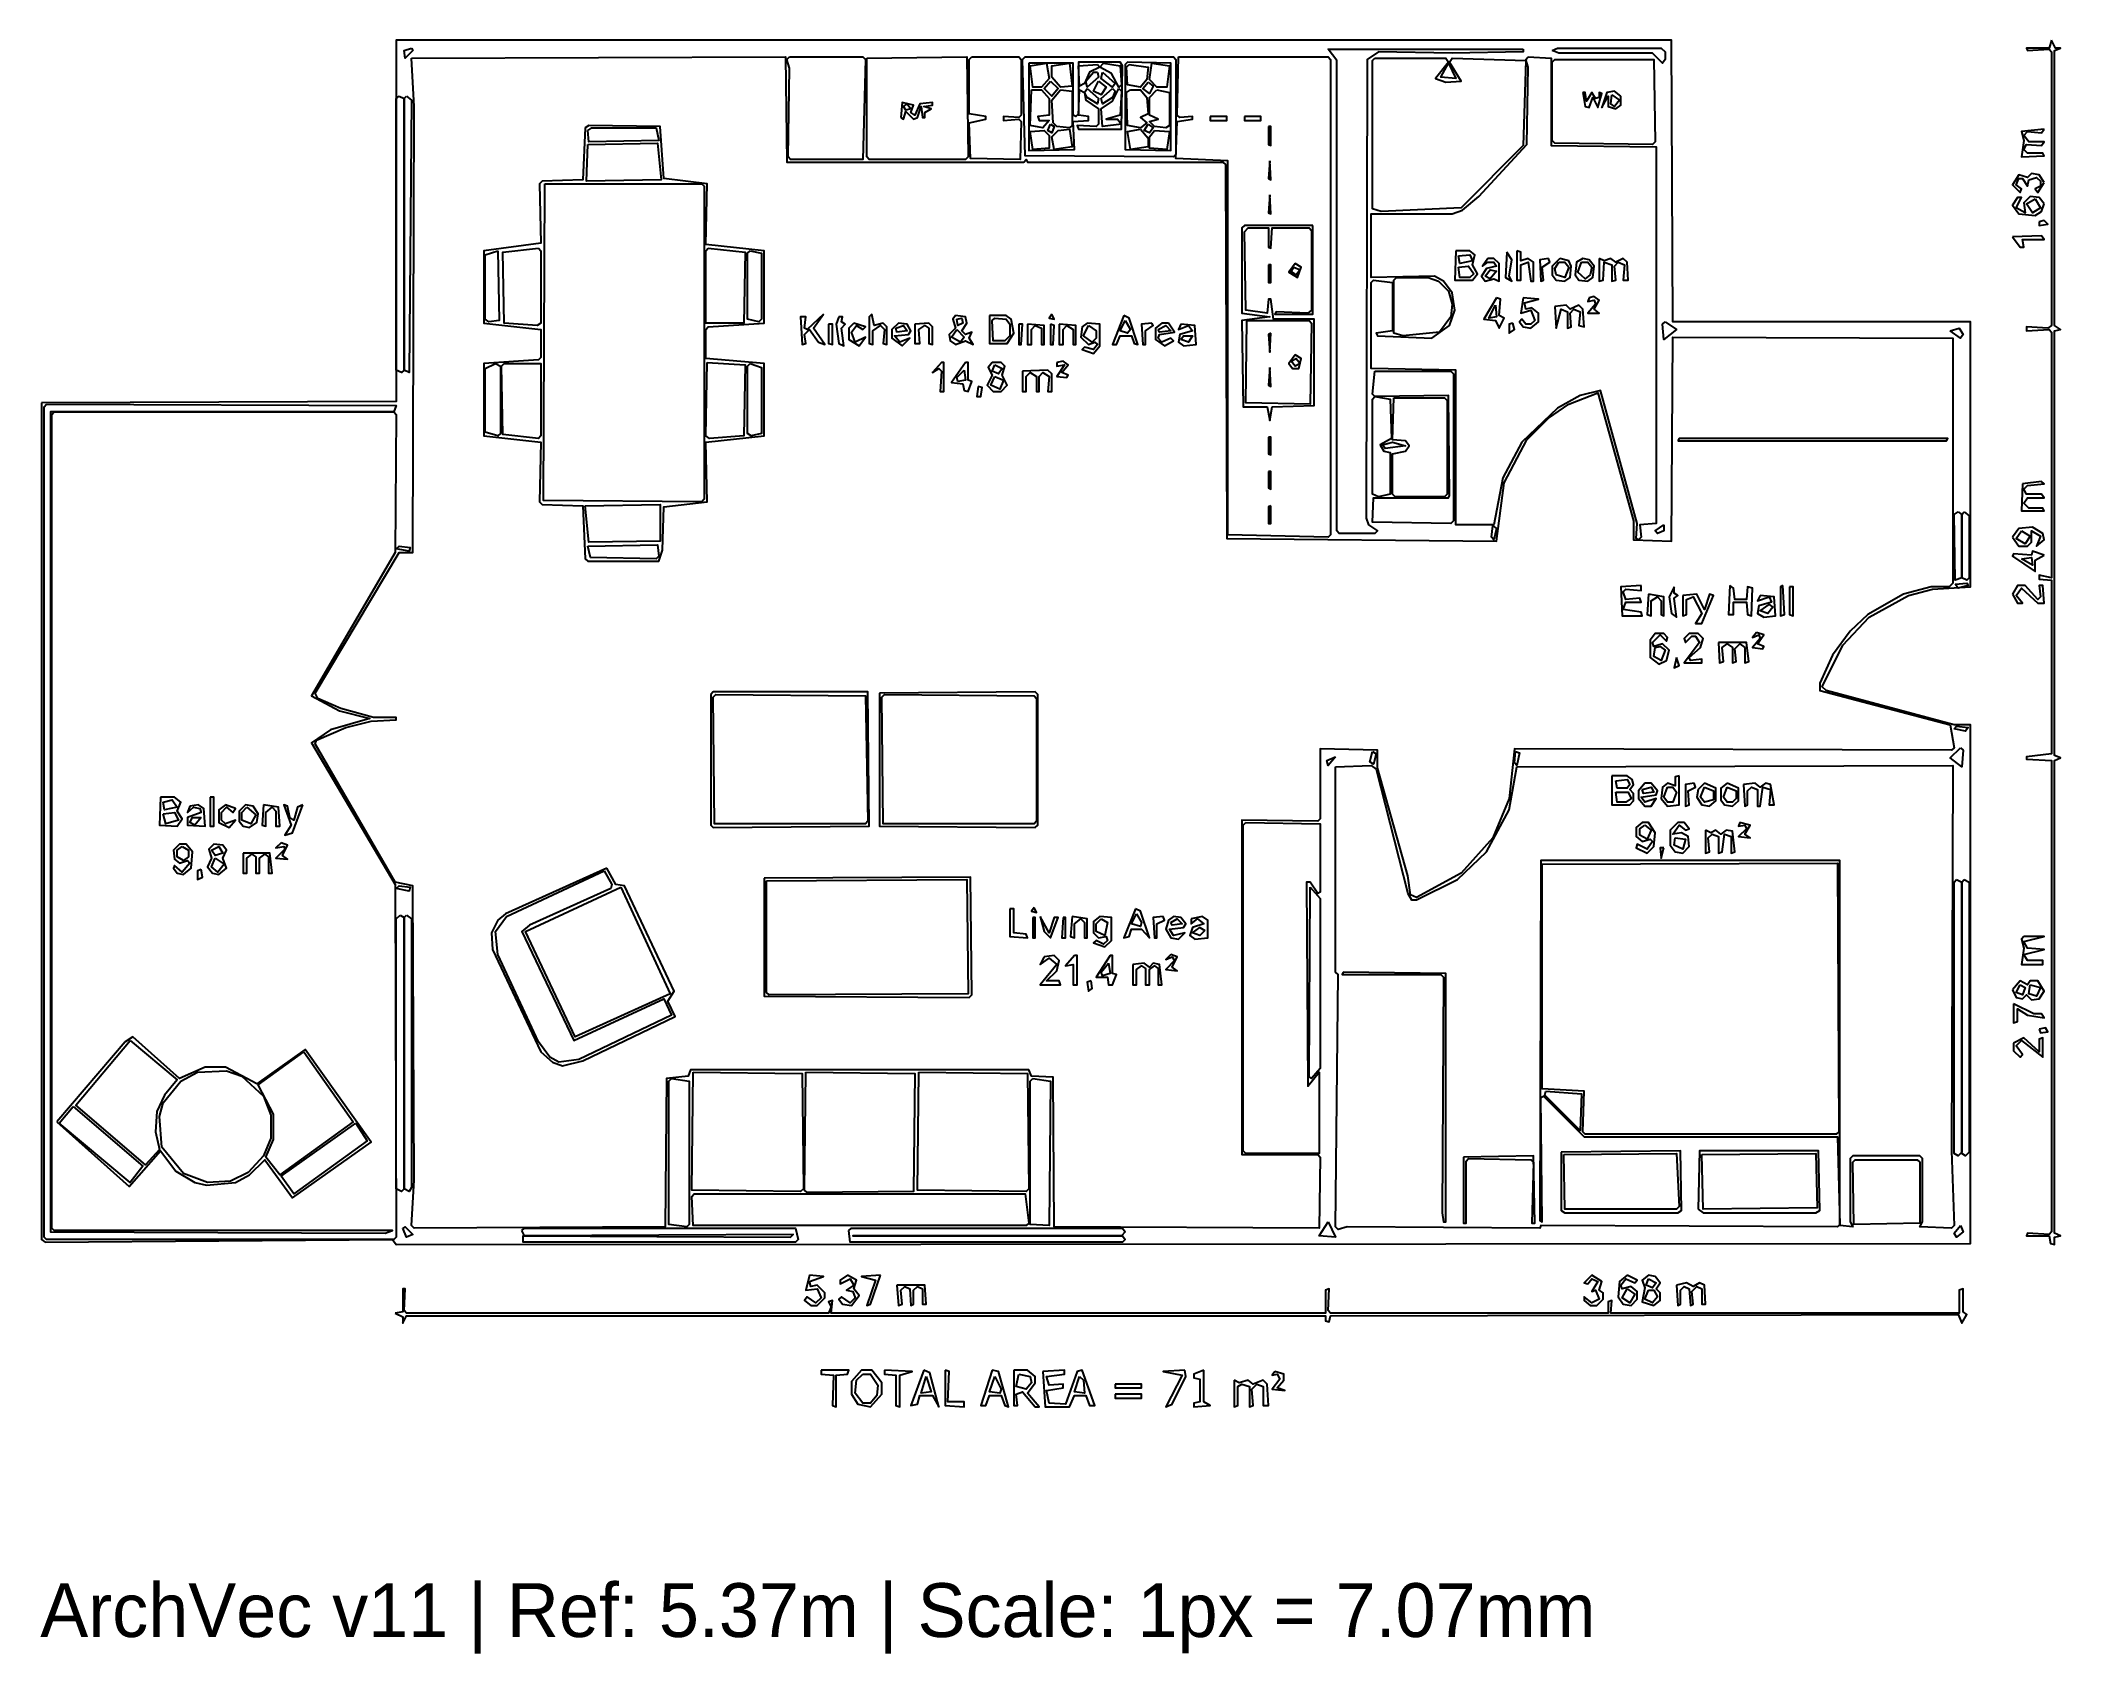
# Model space of a CAD drawing. Header units: metres. Extents: x 0 to 11.3, y -1.1 to 7.9.
import ezdxf

# ---------------------------------------------------------------- set-up
doc = ezdxf.new("R2010")
doc.units = ezdxf.units.M
doc.layers.add('A-ANNO', color=6, linetype='Continuous')
doc.layers.add('A-WALL', color=7, linetype='Continuous')

msp = doc.modelspace()

# ---------------------------------------------------------------- linework, layer by layer
at = {"layer": 'A-WALL'}
for points in [[(0.007, 5.879), (0.007, 1.215), (0.028, 1.201), (1.964, 1.215), (1.985, 1.187), (10.761, 1.194), (10.761, 4.084), (10.669, 4.084), (9.956, 4.275), (9.934, 4.296), (10.048, 4.529), (10.196, 4.685), (10.415, 4.805), (10.549, 4.84), (10.761, 4.854), (10.761, 6.331), (9.101, 6.331), (9.094, 7.9), (1.985, 7.9), (1.985, 5.886)], [(11.213, 7.9), (11.199, 7.857), (11.072, 7.857), (11.079, 7.843), (11.199, 7.85), (11.213, 7.836), (11.213, 6.31), (11.192, 6.296), (11.072, 6.303), (11.072, 6.281), (11.199, 6.289), (11.213, 6.274), (11.213, 4.904), (11.143, 4.918), (11.143, 4.897), (11.213, 4.89), (11.213, 3.922), (11.072, 3.907), (11.072, 3.893), (11.213, 3.886), (11.213, 1.258), (11.199, 1.244), (11.079, 1.251), (11.072, 1.237), (11.199, 1.237), (11.206, 1.194), (11.228, 1.187), (11.228, 1.229), (11.263, 1.237), (11.228, 1.251), (11.228, 3.886), (11.263, 3.9), (11.228, 3.914), (11.228, 6.281), (11.263, 6.289), (11.228, 6.31), (11.228, 7.843), (11.263, 7.857), (11.235, 7.857)], [(2.07, 7.801), (4.155, 7.808), (4.162, 7.221), (5.483, 7.221), (5.497, 7.235), (5.504, 7.221), (6.592, 7.221), (6.607, 7.207), (6.614, 5.123), (8.119, 5.109), (8.161, 5.434), (8.288, 5.674), (8.408, 5.794), (8.521, 5.872), (8.684, 5.935), (8.882, 5.222), (8.882, 5.116), (9.094, 5.109), (9.101, 6.246), (10.662, 6.239), (10.662, 4.875), (10.641, 4.854), (10.542, 4.854), (10.387, 4.812), (10.189, 4.699), (10.09, 4.607), (9.991, 4.473), (9.92, 4.317), (9.92, 4.275), (10.648, 4.084), (10.669, 3.957), (10.655, 3.943), (8.218, 3.95), (8.189, 3.674), (8.097, 3.455), (7.921, 3.257), (7.673, 3.123), (7.638, 3.137), (7.624, 3.243), (7.454, 3.844), (7.454, 3.943), (7.136, 3.95), (7.136, 3.561), (7.122, 3.547), (6.698, 3.554), (6.698, 1.689), (7.122, 1.689), (7.136, 1.675), (7.129, 1.279), (5.653, 1.286), (5.646, 2.12), (5.525, 2.127), (5.511, 2.162), (3.625, 2.162), (3.611, 2.127), (3.491, 2.113), (3.483, 1.286), (2.084, 1.279), (2.07, 1.293), (2.084, 1.547), (2.077, 3.187), (1.978, 3.208), (1.533, 3.978), (1.54, 3.999), (1.703, 4.07), (1.844, 4.105), (1.985, 4.112), (1.985, 4.126), (1.858, 4.126), (1.675, 4.176), (1.547, 4.232), (1.533, 4.261), (2, 5.045), (2.077, 5.045), (2.084, 7.532)], [(2.07, 7.857), (2.077, 7.843), (2.035, 7.801), (2.028, 7.843)], [(4.176, 7.808), (4.586, 7.808), (4.6, 7.794), (4.586, 7.235), (4.183, 7.235), (4.169, 7.25), (4.176, 7.744), (4.162, 7.794)], [(4.607, 7.801), (5.165, 7.808), (5.172, 7.25), (5.158, 7.235), (4.621, 7.235), (4.607, 7.25)], [(5.193, 7.808), (5.455, 7.808), (5.469, 7.794), (5.469, 7.483), (5.455, 7.469), (5.37, 7.476), (5.37, 7.454), (5.455, 7.461), (5.469, 7.447), (5.462, 7.235), (5.186, 7.242), (5.179, 7.44), (5.271, 7.461), (5.271, 7.476), (5.179, 7.49), (5.179, 7.794)], [(5.476, 7.794), (5.49, 7.808), (6.317, 7.808), (6.331, 7.794), (6.331, 7.264), (6.317, 7.25), (5.49, 7.257)], [(5.511, 7.772), (5.511, 7.285), (5.766, 7.292), (5.759, 7.447), (5.843, 7.454), (5.843, 7.476), (5.787, 7.483), (5.794, 7.624), (5.822, 7.61), (5.829, 7.567), (5.9, 7.518), (5.9, 7.433), (5.886, 7.419), (5.78, 7.426), (5.787, 7.405), (6.027, 7.405), (6.034, 7.758), (6.02, 7.779), (5.787, 7.779), (5.787, 7.49), (5.773, 7.476), (5.759, 7.483), (5.759, 7.772)], [(5.61, 7.772), (5.624, 7.688), (5.582, 7.638), (5.533, 7.638), (5.518, 7.758)], [(5.737, 7.772), (5.752, 7.645), (5.688, 7.638), (5.639, 7.695), (5.639, 7.758)], [(5.928, 7.772), (6.02, 7.758), (6.027, 7.652), (6.013, 7.638), (5.971, 7.716), (5.907, 7.751)], [(6.062, 7.779), (6.048, 7.765), (6.048, 7.292), (6.303, 7.285), (6.303, 7.772)], [(6.197, 7.772), (6.296, 7.758), (6.281, 7.638), (6.225, 7.638), (6.183, 7.681)], [(6.345, 7.808), (7.179, 7.808), (7.193, 7.794), (7.193, 5.144), (7.179, 5.13), (6.621, 5.144), (6.621, 7.228), (6.331, 7.242), (6.338, 7.447), (6.423, 7.461), (6.423, 7.476), (6.352, 7.469), (6.338, 7.483)], [(8.267, 7.85), (8.267, 7.836), (7.871, 7.829), (7.461, 7.836), (7.398, 7.794), (7.391, 5.236), (7.405, 5.2), (7.454, 5.165), (7.44, 5.151), (7.242, 5.151), (7.228, 5.165), (7.228, 7.787), (7.179, 7.85)], [(8.295, 7.808), (8.422, 7.801), (8.422, 7.313), (9.009, 7.306), (9.009, 5.207), (8.917, 5.2), (8.924, 5.13), (8.91, 5.116), (8.896, 5.123), (8.903, 5.207), (8.698, 5.949), (8.585, 5.921), (8.458, 5.85), (8.26, 5.66), (8.154, 5.462), (8.104, 5.2), (7.892, 5.2), (7.892, 6.062), (7.419, 6.07), (7.419, 6.55), (7.433, 6.564), (7.539, 6.55), (7.539, 6.281), (7.447, 6.267), (7.454, 6.253), (7.758, 6.239), (7.857, 6.31), (7.885, 6.395), (7.871, 6.493), (7.822, 6.557), (7.772, 6.585), (7.419, 6.578), (7.419, 6.932), (7.871, 6.932), (7.928, 6.953), (8.02, 7.03), (8.288, 7.32), (8.295, 7.751), (8.281, 7.794)], [(7.44, 7.801), (7.836, 7.801), (7.85, 7.779), (7.779, 7.688), (7.836, 7.666), (7.921, 7.673), (7.857, 7.779), (7.871, 7.801), (8.281, 7.787), (8.267, 7.313), (7.921, 6.967), (7.476, 6.946), (7.426, 6.96), (7.426, 7.787)], [(7.85, 7.772), (7.892, 7.688), (7.808, 7.695)], [(8.429, 7.843), (8.458, 7.857), (9.037, 7.857), (9.058, 7.836), (9.058, 7.794), (9.044, 7.772), (8.988, 7.829), (8.465, 7.829)], [(8.429, 7.779), (8.444, 7.794), (8.995, 7.794), (9.002, 7.334), (8.988, 7.32), (8.444, 7.327), (8.429, 7.341)], [(5.631, 7.673), (5.674, 7.631), (5.639, 7.589), (5.596, 7.631)], [(5.893, 7.765), (5.907, 7.751), (5.85, 7.723), (5.822, 7.659), (5.794, 7.645), (5.787, 7.758)], [(5.893, 7.723), (5.9, 7.695), (5.836, 7.638), (5.829, 7.673), (5.872, 7.723)], [(5.9, 7.673), (5.942, 7.638), (5.914, 7.596), (5.872, 7.617)], [(5.921, 7.723), (5.992, 7.659), (5.978, 7.638), (5.914, 7.688)], [(6.07, 7.765), (6.176, 7.751), (6.168, 7.681), (6.133, 7.638), (6.062, 7.652), (6.055, 7.751)], [(6.176, 7.666), (6.204, 7.645), (6.183, 7.603), (6.147, 7.631)], [(2, 7.589), (2.028, 7.575), (2.028, 6.062), (2.014, 6.048), (1.985, 6.062), (1.985, 7.575)], [(2.042, 7.589), (2.07, 7.567), (2.056, 6.048), (2.028, 6.062), (2.028, 7.575)], [(4.798, 7.469), (4.812, 7.461), (4.826, 7.504), (4.868, 7.461), (4.89, 7.469), (4.911, 7.532), (4.918, 7.469), (4.932, 7.469), (4.932, 7.497), (4.967, 7.518), (4.925, 7.532), (4.974, 7.539), (4.974, 7.553), (4.904, 7.546), (4.875, 7.483), (4.854, 7.497), (4.868, 7.539), (4.805, 7.553)], [(4.812, 7.532), (4.833, 7.546), (4.854, 7.518), (4.826, 7.511)], [(5.525, 7.624), (5.582, 7.624), (5.624, 7.575), (5.624, 7.483), (5.561, 7.476), (5.568, 7.454), (5.624, 7.454), (5.589, 7.412), (5.518, 7.426)], [(5.688, 7.624), (5.752, 7.617), (5.752, 7.426), (5.737, 7.412), (5.667, 7.419), (5.646, 7.44), (5.639, 7.567)], [(5.836, 7.631), (5.9, 7.575), (5.893, 7.546), (5.836, 7.582), (5.822, 7.61)], [(6.013, 7.631), (6.027, 7.617), (6.02, 7.483), (5.942, 7.461), (6.006, 7.461), (6.027, 7.433), (5.921, 7.419), (5.914, 7.518), (5.978, 7.56)], [(5.978, 7.631), (5.992, 7.617), (5.978, 7.582), (5.921, 7.546), (5.914, 7.575)], [(6.077, 7.624), (6.133, 7.624), (6.168, 7.582), (6.176, 7.49), (6.133, 7.469), (6.168, 7.44), (6.133, 7.412), (6.062, 7.426), (6.055, 7.61)], [(6.225, 7.624), (6.296, 7.61), (6.296, 7.426), (6.274, 7.412), (6.211, 7.419), (6.183, 7.447), (6.232, 7.461), (6.183, 7.483), (6.183, 7.582)], [(8.599, 7.61), (8.613, 7.532), (8.634, 7.525), (8.656, 7.582), (8.684, 7.525), (8.705, 7.603), (8.691, 7.61), (8.691, 7.582), (8.67, 7.575), (8.649, 7.61), (8.62, 7.56), (8.613, 7.61)], [(8.811, 7.589), (8.776, 7.617), (8.733, 7.61), (8.705, 7.525), (8.74, 7.589), (8.74, 7.532), (8.783, 7.518), (8.811, 7.539)], [(8.762, 7.596), (8.804, 7.567), (8.776, 7.532), (8.755, 7.546)], [(5.631, 7.433), (5.653, 7.419), (5.639, 7.384), (5.617, 7.398)], [(6.176, 7.433), (6.204, 7.412), (6.183, 7.384), (6.154, 7.398)], [(6.522, 7.476), (6.522, 7.454), (6.614, 7.454), (6.614, 7.476)], [(6.713, 7.476), (6.713, 7.454), (6.804, 7.454), (6.804, 7.476)], [(3.059, 7.426), (3.038, 7.412), (3.024, 7.122), (2.798, 7.115), (2.784, 7.101), (2.791, 6.769), (2.473, 6.727), (2.473, 6.324), (2.791, 6.289), (2.791, 6.133), (2.777, 6.119), (2.473, 6.098), (2.473, 5.695), (2.791, 5.66), (2.784, 5.328), (2.798, 5.313), (3.024, 5.306), (3.038, 5.01), (3.052, 4.996), (3.448, 4.996), (3.469, 5.059), (3.476, 5.299), (3.717, 5.328), (3.71, 5.66), (4.035, 5.695), (4.035, 6.098), (3.71, 6.126), (3.71, 6.289), (3.724, 6.303), (4.035, 6.324), (4.035, 6.727), (3.71, 6.762), (3.717, 7.101), (3.476, 7.129), (3.455, 7.419)], [(3.052, 7.32), (3.441, 7.327), (3.462, 7.122), (3.045, 7.115)], [(3.052, 7.398), (3.074, 7.412), (3.434, 7.412), (3.448, 7.341), (3.059, 7.334)], [(5.518, 7.391), (5.596, 7.398), (5.624, 7.37), (5.624, 7.299), (5.533, 7.292)], [(5.737, 7.405), (5.752, 7.306), (5.653, 7.292), (5.639, 7.363), (5.674, 7.398)], [(6.133, 7.405), (6.176, 7.355), (6.176, 7.306), (6.077, 7.292), (6.062, 7.391)], [(6.211, 7.398), (6.296, 7.391), (6.281, 7.292), (6.183, 7.299), (6.183, 7.363)], [(6.847, 7.419), (6.847, 7.32), (6.861, 7.313), (6.861, 7.419)], [(11.171, 7.405), (11.044, 7.391), (11.058, 7.341), (11.044, 7.25), (11.171, 7.257), (11.164, 7.271), (11.079, 7.271), (11.058, 7.292), (11.072, 7.32), (11.157, 7.313), (11.171, 7.334), (11.086, 7.334), (11.058, 7.37), (11.079, 7.391), (11.157, 7.384)], [(6.854, 7.228), (6.847, 7.129), (6.861, 7.122)], [(2.812, 7.101), (3.688, 7.101), (3.702, 7.087), (3.702, 5.342), (3.688, 5.328), (2.805, 5.335)], [(11.171, 7.108), (11.143, 7.151), (11.1, 7.158), (11.079, 7.136), (11.03, 7.151), (10.994, 7.094), (11.037, 7.052), (11.044, 7.073), (11.016, 7.094), (11.03, 7.129), (11.051, 7.129), (11.079, 7.087), (11.086, 7.122), (11.129, 7.136), (11.15, 7.115), (11.15, 7.087), (11.122, 7.073), (11.136, 7.052)], [(6.854, 7.038), (6.847, 6.939), (6.861, 6.932)], [(11.171, 6.988), (11.143, 7.023), (11.093, 7.03), (11.058, 6.995), (11.065, 6.939), (11.016, 6.967), (11.044, 7.023), (11.023, 7.023), (10.994, 6.981), (11.03, 6.932), (11.122, 6.924), (11.157, 6.946)], [(11.122, 7.016), (11.15, 6.967), (11.107, 6.939), (11.072, 6.988)], [(11.143, 6.889), (11.143, 6.868), (11.192, 6.875), (11.171, 6.896)], [(7.094, 6.868), (6.713, 6.868), (6.698, 6.854), (6.698, 6.38), (6.854, 6.359), (6.698, 6.338), (6.705, 5.858), (6.84, 5.858), (6.854, 5.78), (6.868, 5.858), (7.101, 5.865), (7.101, 6.345), (6.875, 6.345), (6.861, 6.458), (6.847, 6.458), (6.84, 6.38), (6.72, 6.395), (6.713, 6.833), (6.734, 6.854), (6.847, 6.854), (6.847, 6.748), (6.861, 6.741), (6.868, 6.854), (7.073, 6.854), (7.087, 6.84), (7.087, 6.395), (7.066, 6.38), (6.889, 6.387), (6.882, 6.373), (7.094, 6.373)], [(10.994, 6.804), (11.037, 6.748), (11.058, 6.748), (11.051, 6.79), (11.171, 6.79), (11.157, 6.811)], [(2.551, 6.727), (2.558, 6.338), (2.501, 6.331), (2.48, 6.345), (2.48, 6.705)], [(2.777, 6.741), (2.791, 6.727), (2.791, 6.324), (2.77, 6.31), (2.586, 6.324), (2.579, 6.72)], [(3.724, 6.741), (3.929, 6.72), (3.922, 6.324), (3.71, 6.324), (3.71, 6.727)], [(3.957, 6.727), (4.02, 6.713), (4.02, 6.345), (4.006, 6.331), (3.943, 6.345), (3.943, 6.713)], [(6.847, 6.649), (6.847, 6.55), (6.861, 6.55), (6.861, 6.649)], [(6.995, 6.656), (6.96, 6.607), (7.009, 6.578), (7.03, 6.635)], [(7.892, 6.727), (7.885, 6.564), (7.984, 6.564), (8.013, 6.599), (7.984, 6.649), (7.998, 6.705), (7.97, 6.727)], [(7.907, 6.698), (7.97, 6.705), (7.984, 6.67), (7.914, 6.656)], [(8.069, 6.684), (8.041, 6.642), (8.069, 6.663), (8.104, 6.663), (8.119, 6.642), (8.062, 6.628), (8.034, 6.585), (8.055, 6.557), (8.104, 6.571), (8.133, 6.557), (8.133, 6.656), (8.104, 6.684)], [(8.175, 6.72), (8.168, 6.578), (8.203, 6.557), (8.189, 6.585), (8.203, 6.677)], [(8.232, 6.727), (8.232, 6.564), (8.253, 6.564), (8.253, 6.649), (8.295, 6.663), (8.309, 6.557), (8.324, 6.557), (8.324, 6.663), (8.295, 6.684), (8.253, 6.67), (8.253, 6.72)], [(8.408, 6.684), (8.359, 6.677), (8.366, 6.557), (8.38, 6.564), (8.373, 6.635), (8.415, 6.663)], [(8.472, 6.684), (8.429, 6.642), (8.429, 6.592), (8.451, 6.564), (8.5, 6.557), (8.528, 6.578), (8.535, 6.642), (8.521, 6.67)], [(8.465, 6.663), (8.5, 6.663), (8.521, 6.635), (8.5, 6.578), (8.451, 6.592), (8.444, 6.628)], [(8.599, 6.684), (8.564, 6.663), (8.557, 6.592), (8.578, 6.564), (8.627, 6.557), (8.656, 6.578), (8.663, 6.642), (8.634, 6.677)], [(8.592, 6.663), (8.627, 6.663), (8.649, 6.635), (8.641, 6.592), (8.613, 6.571), (8.571, 6.607)], [(8.691, 6.684), (8.691, 6.557), (8.712, 6.564), (8.719, 6.663), (8.762, 6.649), (8.762, 6.557), (8.783, 6.564), (8.776, 6.642), (8.797, 6.663), (8.832, 6.649), (8.825, 6.564), (8.853, 6.564), (8.846, 6.663), (8.825, 6.684), (8.783, 6.663), (8.755, 6.684), (8.719, 6.67)], [(6.988, 6.635), (7.023, 6.621), (7.002, 6.592), (6.974, 6.614)], [(7.56, 6.578), (7.737, 6.578), (7.794, 6.557), (7.85, 6.501), (7.871, 6.43), (7.864, 6.359), (7.801, 6.274), (7.596, 6.253), (7.546, 6.267), (7.546, 6.564)], [(7.907, 6.635), (7.963, 6.642), (7.991, 6.599), (7.97, 6.578), (7.914, 6.578)], [(8.055, 6.585), (8.083, 6.621), (8.119, 6.614), (8.083, 6.571)], [(8.119, 6.465), (8.048, 6.345), (8.112, 6.338), (8.133, 6.296), (8.161, 6.352), (8.133, 6.366), (8.14, 6.458)], [(8.112, 6.423), (8.119, 6.359), (8.076, 6.352)], [(8.267, 6.465), (8.253, 6.38), (8.309, 6.395), (8.331, 6.338), (8.309, 6.317), (8.281, 6.317), (8.26, 6.345), (8.246, 6.331), (8.267, 6.303), (8.309, 6.296), (8.352, 6.331), (8.352, 6.38), (8.316, 6.409), (8.281, 6.402), (8.274, 6.437), (8.352, 6.458)], [(8.444, 6.416), (8.451, 6.296), (8.479, 6.402), (8.514, 6.387), (8.514, 6.296), (8.535, 6.303), (8.528, 6.38), (8.55, 6.402), (8.585, 6.387), (8.578, 6.31), (8.606, 6.303), (8.599, 6.402), (8.578, 6.423), (8.528, 6.402), (8.507, 6.423)], [(8.634, 6.465), (8.627, 6.444), (8.663, 6.451), (8.67, 6.43), (8.627, 6.38), (8.691, 6.38), (8.663, 6.402), (8.691, 6.451), (8.663, 6.472)], [(4.367, 6.373), (4.275, 6.289), (4.261, 6.296), (4.268, 6.359), (4.239, 6.359), (4.247, 6.204), (4.268, 6.211), (4.261, 6.26), (4.289, 6.289), (4.338, 6.218), (4.374, 6.204), (4.31, 6.296)], [(4.395, 6.317), (4.395, 6.211), (4.416, 6.204), (4.416, 6.317)], [(4.451, 6.359), (4.437, 6.317), (4.451, 6.211), (4.48, 6.197), (4.466, 6.296), (4.487, 6.317), (4.466, 6.331), (4.473, 6.359)], [(4.536, 6.324), (4.508, 6.296), (4.508, 6.232), (4.565, 6.197), (4.6, 6.246), (4.543, 6.218), (4.522, 6.274), (4.55, 6.31), (4.586, 6.289), (4.6, 6.303)], [(4.635, 6.373), (4.621, 6.359), (4.621, 6.211), (4.642, 6.204), (4.642, 6.281), (4.685, 6.31), (4.706, 6.289), (4.699, 6.211), (4.72, 6.204), (4.72, 6.303), (4.699, 6.324), (4.649, 6.31)], [(4.784, 6.324), (4.748, 6.289), (4.748, 6.239), (4.805, 6.197), (4.847, 6.239), (4.791, 6.218), (4.762, 6.253), (4.84, 6.26), (4.854, 6.281), (4.833, 6.317)], [(4.769, 6.296), (4.812, 6.31), (4.833, 6.281), (4.776, 6.274)], [(4.875, 6.317), (4.875, 6.211), (4.904, 6.211), (4.897, 6.289), (4.932, 6.31), (4.953, 6.296), (4.953, 6.211), (4.974, 6.204), (4.974, 6.303), (4.953, 6.324)], [(5.102, 6.366), (5.087, 6.345), (5.102, 6.296), (5.066, 6.26), (5.073, 6.225), (5.102, 6.204), (5.158, 6.225), (5.2, 6.204), (5.179, 6.239), (5.193, 6.274), (5.158, 6.26), (5.137, 6.281), (5.165, 6.324), (5.158, 6.359)], [(5.109, 6.345), (5.137, 6.352), (5.144, 6.324), (5.116, 6.31)], [(5.292, 6.366), (5.292, 6.211), (5.391, 6.211), (5.427, 6.267), (5.412, 6.345), (5.384, 6.366)], [(5.321, 6.352), (5.384, 6.345), (5.405, 6.317), (5.405, 6.253), (5.377, 6.225), (5.313, 6.225), (5.306, 6.338)], [(5.455, 6.317), (5.455, 6.204), (5.469, 6.204), (5.476, 6.317)], [(5.504, 6.317), (5.504, 6.204), (5.525, 6.204), (5.525, 6.289), (5.547, 6.31), (5.582, 6.296), (5.582, 6.204), (5.596, 6.204), (5.596, 6.31)], [(5.639, 6.373), (5.624, 6.352), (5.653, 6.345)], [(5.631, 6.317), (5.631, 6.204), (5.646, 6.204), (5.653, 6.31)], [(5.681, 6.317), (5.681, 6.204), (5.702, 6.204), (5.702, 6.289), (5.723, 6.31), (5.759, 6.289), (5.759, 6.204), (5.773, 6.204), (5.773, 6.31)], [(5.836, 6.324), (5.808, 6.303), (5.801, 6.246), (5.843, 6.204), (5.879, 6.218), (5.893, 6.204), (5.872, 6.176), (5.822, 6.19), (5.808, 6.176), (5.872, 6.154), (5.907, 6.197), (5.907, 6.317)], [(5.843, 6.31), (5.886, 6.281), (5.886, 6.239), (5.865, 6.218), (5.815, 6.253)], [(6.041, 6.366), (5.978, 6.204), (5.999, 6.204), (6.02, 6.253), (6.084, 6.253), (6.098, 6.211), (6.119, 6.204), (6.07, 6.352)], [(6.048, 6.338), (6.077, 6.289), (6.062, 6.267), (6.02, 6.281)], [(6.197, 6.324), (6.14, 6.317), (6.147, 6.204), (6.161, 6.204), (6.161, 6.281), (6.204, 6.31)], [(6.289, 6.324), (6.253, 6.324), (6.218, 6.296), (6.218, 6.232), (6.267, 6.197), (6.317, 6.225), (6.303, 6.239), (6.253, 6.218), (6.232, 6.239), (6.239, 6.26), (6.324, 6.274)], [(6.232, 6.289), (6.274, 6.31), (6.303, 6.281), (6.239, 6.274)], [(6.359, 6.317), (6.345, 6.289), (6.402, 6.31), (6.423, 6.281), (6.352, 6.26), (6.345, 6.218), (6.373, 6.197), (6.444, 6.204), (6.437, 6.31)], [(6.727, 6.338), (7.073, 6.338), (7.087, 6.324), (7.08, 5.872), (6.72, 5.879)], [(8.21, 6.324), (8.189, 6.317), (8.189, 6.267), (8.218, 6.289)], [(9.058, 6.331), (9.122, 6.289), (9.051, 6.232), (9.044, 6.317)], [(5.109, 6.289), (5.151, 6.246), (5.13, 6.218), (5.08, 6.246)], [(6.359, 6.232), (6.373, 6.253), (6.423, 6.253), (6.402, 6.218)], [(6.861, 6.267), (6.847, 6.26), (6.854, 6.161)], [(10.648, 6.281), (10.698, 6.296), (10.719, 6.26), (10.705, 6.239)], [(2.537, 6.098), (2.565, 6.084), (2.565, 5.709), (2.551, 5.695), (2.48, 5.716), (2.48, 6.07)], [(2.586, 6.098), (2.791, 6.098), (2.791, 5.695), (2.777, 5.681), (2.579, 5.702), (2.572, 6.084)], [(3.717, 6.105), (3.929, 6.091), (3.922, 5.695), (3.731, 5.681), (3.71, 5.695)], [(3.957, 6.098), (4.02, 6.077), (4.02, 5.709), (3.964, 5.695), (3.943, 5.709), (3.943, 6.084)], [(5.024, 6.105), (4.974, 6.048), (5.01, 6.07), (5.024, 6.055), (5.017, 5.942), (5.038, 5.942), (5.038, 6.105)], [(5.158, 6.105), (5.08, 5.992), (5.144, 5.985), (5.151, 5.949), (5.172, 5.942), (5.193, 5.999), (5.172, 6.006), (5.172, 6.105)], [(5.306, 6.105), (5.285, 6.077), (5.306, 6.034), (5.278, 5.978), (5.313, 5.942), (5.356, 5.942), (5.391, 5.978), (5.363, 6.034), (5.377, 6.084), (5.356, 6.105)], [(5.321, 6.091), (5.363, 6.07), (5.342, 6.041), (5.306, 6.055)], [(5.667, 6.105), (5.667, 6.084), (5.709, 6.091), (5.667, 6.027), (5.723, 6.02), (5.73, 6.034), (5.695, 6.048), (5.73, 6.091), (5.702, 6.112)], [(6.995, 6.147), (6.96, 6.098), (6.981, 6.07), (7.016, 6.07), (7.03, 6.126)], [(6.974, 6.112), (7.002, 6.126), (7.023, 6.098), (6.995, 6.084)], [(5.151, 6.062), (5.158, 6.006), (5.116, 5.999), (5.109, 6.02)], [(5.229, 5.971), (5.222, 5.914), (5.243, 5.914), (5.25, 5.964)], [(5.321, 6.027), (5.37, 6.006), (5.349, 5.956), (5.299, 5.978)], [(5.476, 6.055), (5.476, 5.942), (5.497, 5.942), (5.497, 6.027), (5.518, 6.048), (5.554, 6.027), (5.554, 5.942), (5.568, 5.942), (5.568, 6.027), (5.589, 6.048), (5.624, 6.027), (5.617, 5.942), (5.639, 5.942), (5.639, 6.041), (5.617, 6.062)], [(6.854, 6.077), (6.847, 5.978), (6.861, 5.971)], [(7.44, 6.055), (7.864, 6.055), (7.878, 6.041), (7.878, 5.222), (7.864, 5.207), (7.426, 5.215), (7.433, 5.349), (7.85, 5.349), (7.857, 5.363), (7.85, 5.921), (7.44, 5.914), (7.426, 5.928)], [(0.035, 5.872), (1.985, 5.865), (1.971, 5.829), (0.057, 5.829), (0.057, 1.258), (1.922, 1.251), (1.964, 1.265), (0.078, 1.265), (0.064, 1.279), (0.064, 5.815), (0.078, 5.829), (1.971, 5.829), (1.985, 5.815), (1.978, 5.045), (1.512, 4.247), (1.668, 4.162), (1.837, 4.119), (1.618, 4.056), (1.512, 3.985), (1.978, 3.194), (1.985, 1.229), (1.971, 1.215), (0.035, 1.215), (0.021, 1.229), (0.021, 5.858)], [(7.44, 5.914), (7.525, 5.9), (7.532, 5.681), (7.469, 5.646), (7.49, 5.61), (7.525, 5.603), (7.525, 5.37), (7.461, 5.356), (7.426, 5.37), (7.426, 5.9)], [(7.546, 5.907), (7.829, 5.907), (7.843, 5.893), (7.843, 5.37), (7.829, 5.356), (7.553, 5.356), (7.539, 5.37), (7.539, 5.596), (7.61, 5.61), (7.631, 5.639), (7.61, 5.667), (7.539, 5.674)], [(6.847, 5.688), (6.847, 5.596), (6.861, 5.589), (6.861, 5.688)], [(7.483, 5.646), (7.539, 5.66), (7.61, 5.639), (7.497, 5.624)], [(9.129, 5.667), (10.627, 5.667), (10.634, 5.681), (9.136, 5.681)], [(6.847, 5.497), (6.847, 5.405), (6.861, 5.398), (6.861, 5.497)], [(11.051, 5.427), (11.044, 5.278), (11.171, 5.278), (11.164, 5.292), (11.086, 5.292), (11.058, 5.321), (11.079, 5.349), (11.171, 5.349), (11.157, 5.37), (11.072, 5.37), (11.058, 5.398), (11.079, 5.419), (11.171, 5.427), (11.157, 5.441)], [(3.038, 5.306), (3.455, 5.313), (3.455, 5.109), (3.059, 5.102)], [(6.861, 5.306), (6.847, 5.299), (6.847, 5.207), (6.861, 5.207)], [(8.097, 5.193), (8.119, 5.179), (8.104, 5.116), (8.09, 5.13)], [(9.051, 5.2), (9.051, 5.165), (9.016, 5.151), (9.002, 5.165)], [(10.691, 5.271), (10.712, 5.257), (10.712, 4.904), (10.676, 4.89), (10.669, 5.257)], [(10.726, 5.271), (10.754, 5.25), (10.754, 4.904), (10.74, 4.89), (10.712, 4.904), (10.712, 5.257)], [(10.994, 5.13), (11.03, 5.08), (11.079, 5.08), (11.1, 5.102), (11.1, 5.165), (11.15, 5.137), (11.129, 5.08), (11.171, 5.116), (11.164, 5.151), (11.107, 5.186), (11.03, 5.179)], [(1.985, 5.066), (2, 5.08), (2.063, 5.073), (2.056, 5.052)], [(3.052, 5.08), (3.441, 5.087), (3.448, 5.024), (3.434, 5.01), (3.067, 5.017)], [(11.044, 5.165), (11.093, 5.137), (11.065, 5.094), (11.016, 5.123)], [(11.171, 5.031), (11.107, 5.052), (11.1, 5.031), (11.001, 5.038), (10.994, 5.024), (11.122, 4.939), (11.122, 5.003)], [(11.044, 5.01), (11.1, 5.017), (11.107, 4.974)], [(8.924, 4.861), (8.811, 4.854), (8.818, 4.692), (8.931, 4.692), (8.924, 4.713), (8.825, 4.727), (8.839, 4.769), (8.924, 4.769), (8.917, 4.791), (8.839, 4.784), (8.825, 4.826), (8.839, 4.84), (8.924, 4.833)], [(9.108, 4.854), (9.08, 4.798), (9.094, 4.706), (9.122, 4.685), (9.108, 4.791), (9.129, 4.805), (9.108, 4.819)], [(9.419, 4.861), (9.412, 4.699), (9.44, 4.699), (9.44, 4.769), (9.511, 4.769), (9.518, 4.699), (9.539, 4.692), (9.546, 4.847), (9.518, 4.854), (9.511, 4.784), (9.447, 4.784), (9.44, 4.847)], [(9.715, 4.861), (9.701, 4.854), (9.701, 4.692), (9.723, 4.699)], [(9.751, 4.854), (9.751, 4.699), (9.772, 4.692), (9.772, 4.854)], [(10.676, 4.868), (10.74, 4.875), (10.747, 4.861), (10.691, 4.847)], [(10.994, 4.812), (11.023, 4.762), (11.051, 4.762), (11.016, 4.805), (11.044, 4.847), (11.136, 4.762), (11.171, 4.762), (11.164, 4.861), (11.143, 4.861), (11.15, 4.798), (11.136, 4.784), (11.065, 4.861), (11.023, 4.861)], [(8.966, 4.812), (8.959, 4.699), (8.981, 4.692), (8.981, 4.776), (9.016, 4.798), (9.037, 4.776), (9.037, 4.699), (9.051, 4.692), (9.051, 4.798)], [(9.157, 4.805), (9.157, 4.692), (9.178, 4.699), (9.178, 4.784), (9.214, 4.798), (9.263, 4.706), (9.228, 4.649), (9.263, 4.649), (9.327, 4.805), (9.306, 4.812), (9.277, 4.727), (9.235, 4.812)], [(9.588, 4.805), (9.574, 4.776), (9.638, 4.798), (9.652, 4.769), (9.581, 4.748), (9.574, 4.706), (9.609, 4.685), (9.673, 4.692), (9.666, 4.798)], [(9.659, 4.741), (9.631, 4.706), (9.588, 4.72), (9.638, 4.755)], [(9.051, 4.593), (9.002, 4.593), (8.974, 4.557), (8.974, 4.459), (9.023, 4.423), (9.065, 4.444), (9.08, 4.501), (9.044, 4.536), (8.995, 4.522), (8.988, 4.543), (9.03, 4.586), (9.065, 4.55), (9.072, 4.572)], [(9.002, 4.515), (9.03, 4.522), (9.058, 4.501), (9.037, 4.444), (8.995, 4.466)], [(9.193, 4.593), (9.164, 4.565), (9.171, 4.543), (9.207, 4.579), (9.228, 4.579), (9.249, 4.543), (9.164, 4.43), (9.263, 4.43), (9.263, 4.451), (9.2, 4.444), (9.193, 4.459), (9.256, 4.515), (9.27, 4.565), (9.242, 4.593)], [(9.355, 4.543), (9.362, 4.43), (9.383, 4.437), (9.376, 4.515), (9.405, 4.536), (9.433, 4.515), (9.433, 4.43), (9.454, 4.437), (9.447, 4.508), (9.475, 4.536), (9.503, 4.515), (9.503, 4.43), (9.525, 4.437), (9.511, 4.543)], [(9.567, 4.6), (9.546, 4.572), (9.581, 4.586), (9.588, 4.565), (9.546, 4.515), (9.602, 4.508), (9.609, 4.522), (9.574, 4.536), (9.609, 4.586)], [(9.122, 4.459), (9.108, 4.402), (9.136, 4.416)], [(3.738, 4.254), (3.738, 3.526), (3.752, 3.512), (4.621, 3.519), (4.614, 4.268), (3.752, 4.268)], [(3.752, 4.239), (3.766, 4.254), (4.6, 4.247), (4.614, 3.547), (4.6, 3.533), (3.759, 3.533)], [(4.678, 4.261), (4.678, 3.519), (5.547, 3.512), (5.561, 3.526), (5.561, 4.254), (5.547, 4.268)], [(4.692, 4.239), (4.706, 4.254), (5.54, 4.247), (5.554, 4.232), (5.554, 3.547), (5.54, 3.533), (4.699, 3.533)], [(10.669, 4.063), (10.683, 4.077), (10.747, 4.07), (10.733, 4.049)], [(10.705, 3.957), (10.719, 3.943), (10.712, 3.851), (10.648, 3.9)], [(7.221, 3.907), (7.179, 3.858), (7.172, 3.886)], [(7.221, 3.851), (7.419, 3.858), (7.447, 3.837), (7.624, 3.144), (7.645, 3.109), (7.673, 3.109), (7.9, 3.222), (8.062, 3.377), (8.189, 3.611), (8.232, 3.851), (10.662, 3.858), (10.655, 1.71), (10.669, 1.293), (10.655, 1.279), (10.479, 1.286), (10.493, 1.314), (10.493, 1.668), (10.479, 1.682), (10.104, 1.682), (10.09, 1.668), (10.09, 1.314), (10.104, 1.286), (10.033, 1.293), (10.033, 3.328), (8.366, 3.328), (8.359, 1.321), (8.373, 1.314), (8.366, 2.007), (8.38, 2.014), (8.606, 1.788), (10.019, 1.788), (10.033, 1.3), (10.019, 1.286), (8.366, 1.293), (8.359, 1.279), (7.285, 1.286), (7.235, 1.272), (7.221, 1.286), (7.235, 2.692), (7.221, 2.706)], [(7.426, 3.936), (7.447, 3.922), (7.433, 3.865), (7.412, 3.879)], [(8.225, 3.936), (8.246, 3.929), (8.232, 3.858), (8.218, 3.872)], [(8.762, 3.801), (8.762, 3.639), (8.861, 3.639), (8.882, 3.66), (8.882, 3.702), (8.861, 3.724), (8.882, 3.752), (8.875, 3.78), (8.846, 3.801)], [(8.783, 3.773), (8.846, 3.78), (8.861, 3.752), (8.846, 3.731), (8.79, 3.731)], [(8.945, 3.759), (8.91, 3.717), (8.91, 3.674), (8.945, 3.632), (8.981, 3.632), (9.009, 3.674), (8.945, 3.653), (8.924, 3.681), (9.009, 3.695), (9.016, 3.717), (8.981, 3.759)], [(8.931, 3.724), (8.981, 3.738), (8.995, 3.71), (8.938, 3.702)], [(9.136, 3.801), (9.115, 3.794), (9.115, 3.745), (9.072, 3.759), (9.044, 3.738), (9.037, 3.674), (9.072, 3.632), (9.136, 3.639)], [(9.072, 3.738), (9.101, 3.738), (9.122, 3.71), (9.101, 3.653), (9.072, 3.653), (9.051, 3.681)], [(9.221, 3.759), (9.171, 3.752), (9.171, 3.632), (9.193, 3.639), (9.186, 3.717), (9.228, 3.738)], [(9.277, 3.759), (9.242, 3.724), (9.235, 3.681), (9.263, 3.639), (9.306, 3.632), (9.341, 3.66), (9.341, 3.731)], [(9.277, 3.738), (9.327, 3.717), (9.327, 3.667), (9.277, 3.653), (9.256, 3.681)], [(9.405, 3.759), (9.369, 3.731), (9.369, 3.667), (9.39, 3.639), (9.433, 3.632), (9.468, 3.66), (9.468, 3.731)], [(9.405, 3.738), (9.454, 3.717), (9.454, 3.674), (9.433, 3.653), (9.405, 3.653), (9.383, 3.681)], [(9.496, 3.752), (9.503, 3.632), (9.518, 3.639), (9.518, 3.717), (9.539, 3.738), (9.574, 3.724), (9.574, 3.632), (9.588, 3.632), (9.602, 3.738), (9.645, 3.724), (9.638, 3.639), (9.666, 3.639), (9.645, 3.752), (9.617, 3.759), (9.588, 3.738), (9.56, 3.759)], [(0.671, 3.681), (0.664, 3.526), (0.763, 3.519), (0.791, 3.561), (0.763, 3.604), (0.784, 3.653), (0.749, 3.681)], [(0.685, 3.653), (0.735, 3.667), (0.763, 3.625), (0.692, 3.611)], [(0.834, 3.632), (0.82, 3.596), (0.855, 3.625), (0.89, 3.618), (0.897, 3.596), (0.82, 3.568), (0.82, 3.526), (0.919, 3.519), (0.911, 3.618), (0.883, 3.639)], [(0.947, 3.681), (0.947, 3.519), (0.968, 3.519), (0.968, 3.681)], [(1.032, 3.639), (0.996, 3.611), (0.996, 3.54), (1.053, 3.512), (1.088, 3.554), (1.032, 3.533), (1.01, 3.554), (1.01, 3.596), (1.039, 3.625), (1.074, 3.596), (1.088, 3.618)], [(1.145, 3.639), (1.109, 3.604), (1.109, 3.547), (1.131, 3.519), (1.166, 3.512), (1.208, 3.54), (1.215, 3.589), (1.187, 3.632)], [(1.152, 3.625), (1.201, 3.582), (1.173, 3.533), (1.123, 3.554), (1.123, 3.596)], [(1.244, 3.639), (1.237, 3.526), (1.258, 3.519), (1.258, 3.596), (1.293, 3.625), (1.314, 3.604), (1.314, 3.519), (1.335, 3.519), (1.328, 3.625)], [(1.463, 3.639), (1.434, 3.625), (1.413, 3.554), (1.392, 3.568), (1.378, 3.632), (1.357, 3.639), (1.399, 3.526), (1.364, 3.469), (1.406, 3.483)], [(8.783, 3.71), (8.853, 3.71), (8.868, 3.674), (8.839, 3.653), (8.79, 3.653)], [(0.685, 3.589), (0.749, 3.596), (0.77, 3.554), (0.7, 3.533)], [(0.897, 3.568), (0.862, 3.526), (0.834, 3.54), (0.848, 3.568)], [(6.72, 3.54), (7.136, 3.533), (7.136, 3.151), (7.122, 3.144), (7.08, 3.208), (7.059, 3.208), (7.066, 2.07), (7.129, 2.148), (7.129, 1.696), (6.72, 1.696), (6.705, 1.71), (6.705, 3.526)], [(8.931, 3.54), (8.896, 3.512), (8.896, 3.462), (8.931, 3.434), (8.974, 3.448), (8.988, 3.434), (8.959, 3.392), (8.903, 3.42), (8.896, 3.399), (8.959, 3.37), (8.995, 3.406), (9.002, 3.483), (8.966, 3.54)], [(8.945, 3.526), (8.981, 3.498), (8.959, 3.448), (8.917, 3.469), (8.917, 3.505)], [(9.129, 3.54), (9.087, 3.498), (9.087, 3.413), (9.115, 3.377), (9.157, 3.37), (9.193, 3.406), (9.186, 3.462), (9.15, 3.483), (9.101, 3.476), (9.136, 3.526), (9.171, 3.498), (9.193, 3.505), (9.164, 3.54)], [(9.284, 3.498), (9.284, 3.37), (9.306, 3.377), (9.299, 3.455), (9.32, 3.476), (9.355, 3.462), (9.355, 3.37), (9.376, 3.377), (9.39, 3.476), (9.426, 3.462), (9.426, 3.37), (9.447, 3.377), (9.433, 3.491), (9.398, 3.498), (9.369, 3.476), (9.341, 3.498), (9.313, 3.483)], [(9.475, 3.54), (9.468, 3.519), (9.503, 3.526), (9.511, 3.505), (9.468, 3.462), (9.532, 3.455), (9.503, 3.476), (9.532, 3.526)], [(0.777, 3.42), (0.742, 3.385), (0.749, 3.335), (0.777, 3.314), (0.82, 3.328), (0.834, 3.314), (0.791, 3.264), (0.749, 3.3), (0.742, 3.286), (0.763, 3.257), (0.798, 3.25), (0.841, 3.286), (0.848, 3.377), (0.813, 3.42)], [(0.791, 3.406), (0.827, 3.385), (0.827, 3.349), (0.798, 3.328), (0.763, 3.349), (0.763, 3.385)], [(0.968, 3.42), (0.94, 3.392), (0.954, 3.342), (0.933, 3.293), (0.961, 3.257), (0.996, 3.25), (1.039, 3.286), (1.017, 3.342), (1.039, 3.385), (1.017, 3.413)], [(0.954, 3.385), (0.996, 3.406), (1.017, 3.37), (0.975, 3.356)], [(1.343, 3.427), (1.314, 3.399), (1.357, 3.406), (1.364, 3.392), (1.314, 3.342), (1.378, 3.335), (1.35, 3.356), (1.378, 3.413)], [(9.051, 3.399), (9.03, 3.399), (9.037, 3.342)], [(9.115, 3.455), (9.171, 3.448), (9.157, 3.392), (9.108, 3.413)], [(0.897, 3.279), (0.876, 3.271), (0.876, 3.222), (0.904, 3.236)], [(0.975, 3.342), (1.025, 3.307), (0.989, 3.264), (0.954, 3.293)], [(1.131, 3.37), (1.131, 3.257), (1.152, 3.257), (1.152, 3.342), (1.18, 3.363), (1.201, 3.349), (1.201, 3.257), (1.222, 3.257), (1.222, 3.342), (1.251, 3.363), (1.272, 3.349), (1.272, 3.257), (1.293, 3.257), (1.279, 3.37)], [(3.158, 3.286), (2.593, 3.031), (2.551, 2.996), (2.515, 2.925), (2.522, 2.833), (2.791, 2.261), (2.855, 2.205), (2.911, 2.183), (3.024, 2.212), (3.54, 2.459), (3.498, 2.544), (3.533, 2.6), (3.257, 3.187), (3.208, 3.194)], [(3.144, 3.271), (3.187, 3.194), (3.18, 3.173), (2.727, 2.968), (2.685, 2.932), (2.975, 2.325), (3.476, 2.558), (3.519, 2.466), (3.003, 2.219), (2.89, 2.205), (2.84, 2.233), (2.777, 2.318), (2.551, 2.805), (2.537, 2.932), (2.6, 3.017)], [(8.373, 3.307), (10.019, 3.314), (10.026, 1.816), (10.012, 1.802), (8.613, 1.802), (8.599, 1.816), (8.606, 2.042), (8.373, 2.056)], [(1.985, 3.173), (2, 3.187), (2.063, 3.18), (2.056, 3.158)], [(3.236, 3.18), (3.512, 2.586), (2.982, 2.346), (2.706, 2.932)], [(4.035, 3.229), (4.035, 2.572), (5.179, 2.565), (5.193, 2.579), (5.186, 3.236)], [(4.049, 3.215), (5.165, 3.222), (5.172, 2.586), (4.063, 2.579), (4.049, 2.593)], [(7.08, 3.18), (7.136, 3.116), (7.136, 2.169), (7.087, 2.113), (7.073, 2.12)], [(10.683, 3.222), (10.712, 3.208), (10.712, 1.703), (10.691, 1.682), (10.669, 1.696), (10.669, 3.208)], [(10.726, 3.222), (10.754, 3.208), (10.754, 1.703), (10.733, 1.682), (10.712, 1.696), (10.712, 3.208)], [(5.405, 3.059), (5.405, 2.904), (5.504, 2.897), (5.497, 2.918), (5.427, 2.925), (5.427, 3.059)], [(5.54, 3.067), (5.525, 3.045), (5.554, 3.038)], [(6.105, 3.059), (6.041, 2.897), (6.07, 2.904), (6.084, 2.946), (6.14, 2.946), (6.183, 2.897), (6.133, 3.045)], [(2.007, 3.024), (2.028, 3.01), (2.028, 1.498), (2.014, 1.484), (1.985, 1.498), (1.985, 3.003)], [(2.042, 3.024), (2.07, 3.003), (2.07, 1.505), (2.056, 1.484), (2.028, 1.498), (2.028, 3.01)], [(5.533, 3.01), (5.533, 2.897), (5.547, 2.897), (5.547, 3.01)], [(5.575, 3.017), (5.596, 2.932), (5.631, 2.897), (5.674, 3.01), (5.653, 3.01), (5.624, 2.925)], [(5.702, 3.01), (5.695, 2.897), (5.716, 2.897), (5.716, 3.01)], [(5.752, 3.017), (5.744, 2.904), (5.766, 2.897), (5.766, 2.975), (5.801, 3.003), (5.822, 2.982), (5.822, 2.897), (5.836, 2.897), (5.836, 3.003)], [(5.907, 3.017), (5.872, 2.989), (5.872, 2.925), (5.9, 2.897), (5.942, 2.904), (5.949, 2.883), (5.928, 2.862), (5.886, 2.883), (5.872, 2.869), (5.935, 2.848), (5.971, 2.883), (5.971, 3.01)], [(5.914, 3.003), (5.949, 2.982), (5.935, 2.911), (5.886, 2.932), (5.886, 2.975)], [(6.112, 3.031), (6.14, 2.982), (6.133, 2.961), (6.084, 2.975)], [(6.26, 3.017), (6.204, 3.01), (6.211, 2.897), (6.225, 2.897), (6.225, 2.975), (6.267, 2.996)], [(6.317, 3.017), (6.289, 2.996), (6.274, 2.946), (6.303, 2.897), (6.345, 2.89), (6.38, 2.925), (6.317, 2.911), (6.296, 2.946), (6.373, 2.954), (6.387, 2.975), (6.359, 3.01)], [(6.303, 2.982), (6.338, 3.003), (6.366, 2.975), (6.31, 2.968)], [(6.416, 3.003), (6.416, 2.975), (6.451, 3.003), (6.486, 2.975), (6.423, 2.954), (6.409, 2.911), (6.437, 2.89), (6.508, 2.897), (6.508, 2.996), (6.479, 3.017)], [(6.493, 2.939), (6.465, 2.911), (6.423, 2.925), (6.465, 2.954)], [(11.058, 2.904), (11.044, 2.89), (11.058, 2.84), (11.044, 2.749), (11.164, 2.749), (11.164, 2.77), (11.079, 2.77), (11.058, 2.805), (11.171, 2.833), (11.079, 2.84), (11.058, 2.876), (11.171, 2.904)], [(5.596, 2.791), (5.575, 2.749), (5.624, 2.784), (5.667, 2.749), (5.575, 2.636), (5.688, 2.636), (5.681, 2.657), (5.61, 2.657), (5.667, 2.713), (5.681, 2.77), (5.653, 2.798)], [(5.766, 2.798), (5.716, 2.742), (5.759, 2.749), (5.759, 2.636), (5.78, 2.636), (5.78, 2.798)], [(5.964, 2.798), (5.886, 2.678), (5.949, 2.678), (5.956, 2.636), (5.978, 2.636), (5.999, 2.692), (5.978, 2.699), (5.978, 2.798)], [(5.956, 2.756), (5.964, 2.699), (5.921, 2.685), (5.914, 2.706)], [(6.091, 2.749), (6.091, 2.636), (6.112, 2.636), (6.112, 2.72), (6.14, 2.742), (6.161, 2.727), (6.161, 2.636), (6.183, 2.636), (6.183, 2.72), (6.211, 2.742), (6.232, 2.727), (6.232, 2.636), (6.253, 2.636), (6.239, 2.749), (6.204, 2.756), (6.183, 2.734), (6.154, 2.756)], [(6.303, 2.805), (6.274, 2.777), (6.31, 2.791), (6.324, 2.77), (6.274, 2.72), (6.338, 2.713), (6.31, 2.734), (6.338, 2.791)], [(7.264, 2.706), (7.257, 2.692), (7.808, 2.692), (7.822, 2.678), (7.815, 1.364), (7.822, 1.314), (7.836, 1.314), (7.836, 2.699)], [(5.858, 2.657), (5.836, 2.65), (5.843, 2.6), (5.865, 2.614)], [(10.994, 2.607), (11.016, 2.565), (11.051, 2.558), (11.072, 2.579), (11.1, 2.551), (11.143, 2.558), (11.171, 2.6), (11.136, 2.657), (11.093, 2.657), (11.079, 2.636), (11.037, 2.657)], [(11.037, 2.636), (11.065, 2.621), (11.051, 2.579), (11.016, 2.593)], [(11.093, 2.636), (11.15, 2.621), (11.129, 2.572), (11.086, 2.586)], [(11.001, 2.53), (11.001, 2.424), (11.023, 2.431), (11.023, 2.501), (11.079, 2.466), (11.171, 2.452), (11.157, 2.473), (11.114, 2.473)], [(11.143, 2.388), (11.15, 2.367), (11.192, 2.374), (11.178, 2.395)], [(0.092, 1.872), (0.495, 1.512), (0.671, 1.71), (0.756, 1.597), (0.862, 1.533), (0.926, 1.519), (1.088, 1.533), (1.166, 1.576), (1.251, 1.66), (1.406, 1.448), (1.844, 1.759), (1.477, 2.275), (1.208, 2.084), (1.032, 2.176), (0.919, 2.176), (0.777, 2.113), (0.516, 2.346), (0.473, 2.318)], [(0.502, 2.325), (0.763, 2.106), (0.692, 2.021), (0.65, 1.929), (0.643, 1.816), (0.664, 1.717), (0.586, 1.632), (0.198, 1.964)], [(1.47, 2.261), (1.745, 1.872), (1.335, 1.576), (1.258, 1.675), (1.3, 1.774), (1.3, 1.915), (1.215, 2.077)], [(11.001, 2.311), (11.001, 2.268), (11.037, 2.233), (11.051, 2.247), (11.016, 2.296), (11.044, 2.325), (11.164, 2.233), (11.164, 2.339), (11.143, 2.332), (11.143, 2.261), (11.058, 2.339)], [(0.876, 2.148), (1.039, 2.155), (1.123, 2.127), (1.244, 2.014), (1.286, 1.908), (1.286, 1.781), (1.244, 1.682), (1.159, 1.59), (1.06, 1.54), (0.933, 1.533), (0.798, 1.583), (0.678, 1.731), (0.664, 1.901), (0.685, 1.978), (0.784, 2.099)], [(3.639, 2.148), (4.247, 2.141), (4.254, 1.498), (4.239, 1.484), (3.632, 1.491)], [(4.268, 2.148), (4.875, 2.141), (4.868, 1.484), (4.275, 1.477), (4.261, 1.491)], [(4.897, 2.148), (5.504, 2.141), (5.511, 1.498), (5.497, 1.484), (4.89, 1.491)], [(3.519, 2.113), (3.618, 2.099), (3.618, 1.3), (3.604, 1.286), (3.505, 1.3), (3.505, 2.099)], [(5.533, 2.113), (5.631, 2.099), (5.624, 1.293), (5.518, 1.3), (5.518, 2.099)], [(8.394, 2.042), (8.592, 2.028), (8.585, 1.823), (8.387, 2.021)], [(0.184, 1.957), (0.572, 1.625), (0.502, 1.533), (0.106, 1.865)], [(1.759, 1.865), (1.823, 1.766), (1.413, 1.47), (1.343, 1.569)], [(8.479, 1.703), (8.479, 1.378), (8.5, 1.364), (9.129, 1.364), (9.15, 1.378), (9.143, 1.71)], [(8.493, 1.689), (9.122, 1.696), (9.136, 1.399), (9.122, 1.385), (8.5, 1.385)], [(9.242, 1.385), (9.27, 1.364), (9.899, 1.364), (9.92, 1.378), (9.913, 1.71), (9.249, 1.71)], [(9.263, 1.689), (9.899, 1.696), (9.906, 1.392), (9.27, 1.385)], [(7.935, 1.675), (7.935, 1.307), (7.949, 1.307), (7.949, 1.653), (7.963, 1.668), (8.309, 1.66), (8.324, 1.646), (8.316, 1.307), (8.331, 1.307), (8.324, 1.682)], [(10.104, 1.646), (10.118, 1.66), (10.464, 1.66), (10.479, 1.646), (10.479, 1.307), (10.111, 1.3)], [(3.632, 1.456), (3.646, 1.47), (5.49, 1.47), (5.511, 1.307), (5.497, 1.293), (3.639, 1.293)], [(2.021, 1.279), (2.035, 1.286), (2.077, 1.244), (2.042, 1.229)], [(2.685, 1.265), (2.699, 1.279), (4.211, 1.279), (4.225, 1.215), (4.211, 1.201), (2.692, 1.201), (2.692, 1.237), (4.183, 1.229), (4.197, 1.244), (2.699, 1.237)], [(4.508, 1.265), (4.522, 1.279), (6.034, 1.279), (6.048, 1.258), (6.027, 1.237), (4.529, 1.237), (6.034, 1.237), (6.048, 1.215), (6.034, 1.201), (4.515, 1.201)], [(7.179, 1.314), (7.221, 1.229), (7.129, 1.237)], [(10.705, 1.293), (10.719, 1.258), (10.683, 1.229), (10.669, 1.251)], [(4.289, 1.017), (4.268, 0.933), (4.331, 0.94), (4.353, 0.89), (4.324, 0.862), (4.275, 0.897), (4.261, 0.876), (4.296, 0.848), (4.331, 0.848), (4.374, 0.89), (4.374, 0.919), (4.331, 0.961), (4.296, 0.954), (4.289, 0.982), (4.367, 1.01)], [(4.501, 1.017), (4.459, 0.989), (4.459, 0.968), (4.515, 0.996), (4.536, 0.961), (4.494, 0.933), (4.529, 0.926), (4.543, 0.89), (4.515, 0.862), (4.466, 0.897), (4.451, 0.883), (4.473, 0.855), (4.522, 0.848), (4.565, 0.904), (4.536, 0.94), (4.55, 0.989)], [(4.685, 1.017), (4.579, 1.01), (4.656, 0.989), (4.607, 0.848), (4.628, 0.855)], [(8.649, 1.017), (8.606, 0.975), (8.627, 0.968), (8.649, 0.996), (8.684, 0.982), (8.649, 0.926), (8.67, 0.933), (8.691, 0.883), (8.649, 0.862), (8.606, 0.897), (8.606, 0.876), (8.641, 0.848), (8.677, 0.848), (8.712, 0.883), (8.712, 0.919), (8.691, 0.933), (8.705, 0.982)], [(8.846, 1.017), (8.804, 0.982), (8.797, 0.897), (8.825, 0.855), (8.868, 0.848), (8.903, 0.883), (8.903, 0.926), (8.868, 0.954), (8.818, 0.94), (8.811, 0.961), (8.839, 0.996), (8.889, 0.975), (8.903, 0.989)], [(8.966, 1.017), (8.931, 0.989), (8.945, 0.947), (8.931, 0.869), (8.995, 0.848), (9.03, 0.876), (9.03, 0.919), (9.009, 0.94), (9.03, 0.975), (9.002, 1.01)], [(1.978, 0.806), (2.021, 0.784), (2.021, 0.749), (2.042, 0.791), (7.165, 0.791), (7.165, 0.763), (7.186, 0.756), (7.193, 0.791), (10.691, 0.798), (10.712, 0.749), (10.74, 0.798), (10.719, 0.813), (10.719, 0.94), (10.698, 0.933), (10.698, 0.806), (8.755, 0.806), (8.762, 0.876), (8.74, 0.869), (8.74, 0.806), (7.193, 0.806), (7.179, 0.82), (7.186, 0.94), (7.165, 0.933), (7.165, 0.806), (4.409, 0.806), (4.416, 0.876), (4.395, 0.869), (4.409, 0.841), (4.395, 0.806), (2.042, 0.806), (2.028, 0.82), (2.035, 0.94), (2.021, 0.94), (2.021, 0.813)], [(4.776, 0.961), (4.784, 0.848), (4.805, 0.855), (4.798, 0.933), (4.819, 0.954), (4.847, 0.94), (4.854, 0.848), (4.868, 0.855), (4.868, 0.933), (4.89, 0.954), (4.918, 0.94), (4.918, 0.855), (4.939, 0.855), (4.932, 0.961)], [(8.846, 0.94), (8.889, 0.911), (8.861, 0.862), (8.818, 0.89)], [(8.966, 0.933), (8.995, 0.933), (9.016, 0.897), (8.988, 0.862), (8.945, 0.883)], [(8.966, 0.996), (9.009, 0.975), (8.988, 0.947), (8.952, 0.961)], [(9.122, 0.961), (9.129, 0.848), (9.143, 0.855), (9.143, 0.933), (9.164, 0.954), (9.193, 0.94), (9.2, 0.848), (9.214, 0.855), (9.207, 0.926), (9.235, 0.954), (9.263, 0.94), (9.263, 0.855), (9.284, 0.855), (9.277, 0.961), (9.249, 0.975), (9.214, 0.954), (9.178, 0.975)], [(4.353, 0.488), (4.353, 0.466), (4.423, 0.459), (4.416, 0.29), (4.437, 0.283), (4.437, 0.459), (4.501, 0.466), (4.508, 0.488)], [(4.579, 0.488), (4.522, 0.424), (4.522, 0.353), (4.557, 0.297), (4.628, 0.283), (4.692, 0.353), (4.692, 0.417), (4.635, 0.488)], [(4.586, 0.466), (4.628, 0.466), (4.67, 0.403), (4.663, 0.346), (4.628, 0.304), (4.586, 0.304), (4.543, 0.36), (4.55, 0.431)], [(4.706, 0.488), (4.706, 0.466), (4.769, 0.459), (4.769, 0.29), (4.791, 0.283), (4.791, 0.459), (4.861, 0.48)], [(4.925, 0.488), (4.854, 0.29), (4.89, 0.297), (4.904, 0.346), (4.974, 0.346), (5.01, 0.283), (4.96, 0.473)], [(4.939, 0.452), (4.967, 0.367), (4.911, 0.36)], [(5.045, 0.488), (5.045, 0.29), (5.151, 0.283), (5.151, 0.311), (5.059, 0.311), (5.066, 0.48)], [(5.306, 0.488), (5.243, 0.29), (5.271, 0.29), (5.292, 0.346), (5.356, 0.346), (5.377, 0.29), (5.398, 0.283), (5.342, 0.48)], [(5.321, 0.452), (5.356, 0.382), (5.349, 0.36), (5.292, 0.367)], [(5.427, 0.488), (5.427, 0.29), (5.448, 0.29), (5.441, 0.353), (5.476, 0.367), (5.547, 0.283), (5.568, 0.283), (5.504, 0.36), (5.547, 0.417), (5.547, 0.452), (5.504, 0.488)], [(5.455, 0.466), (5.518, 0.452), (5.525, 0.417), (5.497, 0.382), (5.441, 0.396)], [(5.589, 0.48), (5.603, 0.283), (5.737, 0.283), (5.766, 0.346), (5.829, 0.346), (5.85, 0.29), (5.879, 0.29), (5.808, 0.488), (5.78, 0.48), (5.716, 0.297), (5.624, 0.304), (5.61, 0.374), (5.702, 0.389), (5.702, 0.41), (5.624, 0.403), (5.61, 0.452), (5.709, 0.466), (5.709, 0.488)], [(5.794, 0.452), (5.815, 0.431), (5.822, 0.36), (5.766, 0.367)], [(6.38, 0.488), (6.26, 0.48), (6.366, 0.459), (6.274, 0.283), (6.31, 0.297), (6.387, 0.452)], [(6.486, 0.488), (6.43, 0.466), (6.43, 0.445), (6.465, 0.438), (6.465, 0.311), (6.43, 0.304), (6.43, 0.283), (6.522, 0.29), (6.486, 0.311)], [(6.882, 0.48), (6.868, 0.459), (6.896, 0.466), (6.91, 0.438), (6.868, 0.382), (6.939, 0.374), (6.896, 0.389), (6.932, 0.431), (6.932, 0.466)], [(5.992, 0.41), (5.992, 0.389), (6.14, 0.389), (6.14, 0.41)], [(5.992, 0.353), (5.992, 0.332), (6.14, 0.332), (6.14, 0.353)], [(6.656, 0.431), (6.656, 0.283), (6.677, 0.29), (6.677, 0.396), (6.698, 0.41), (6.741, 0.396), (6.741, 0.283), (6.762, 0.29), (6.755, 0.382), (6.783, 0.41), (6.818, 0.396), (6.818, 0.29), (6.847, 0.29), (6.84, 0.41), (6.818, 0.431), (6.762, 0.41), (6.734, 0.431), (6.684, 0.417)]]:
    msp.add_lwpolyline(points, close=True, dxfattribs=at)

# ---------------------------------------------------------------- texts
at = {"layer": 'A-ANNO'}
msp.add_text('ArchVec v11 | Ref: 5.37m | Scale: 1px = 7.07mm', height=0.3, dxfattribs=at).set_placement((0, -1))

doc.saveas('drawing.dxf')
